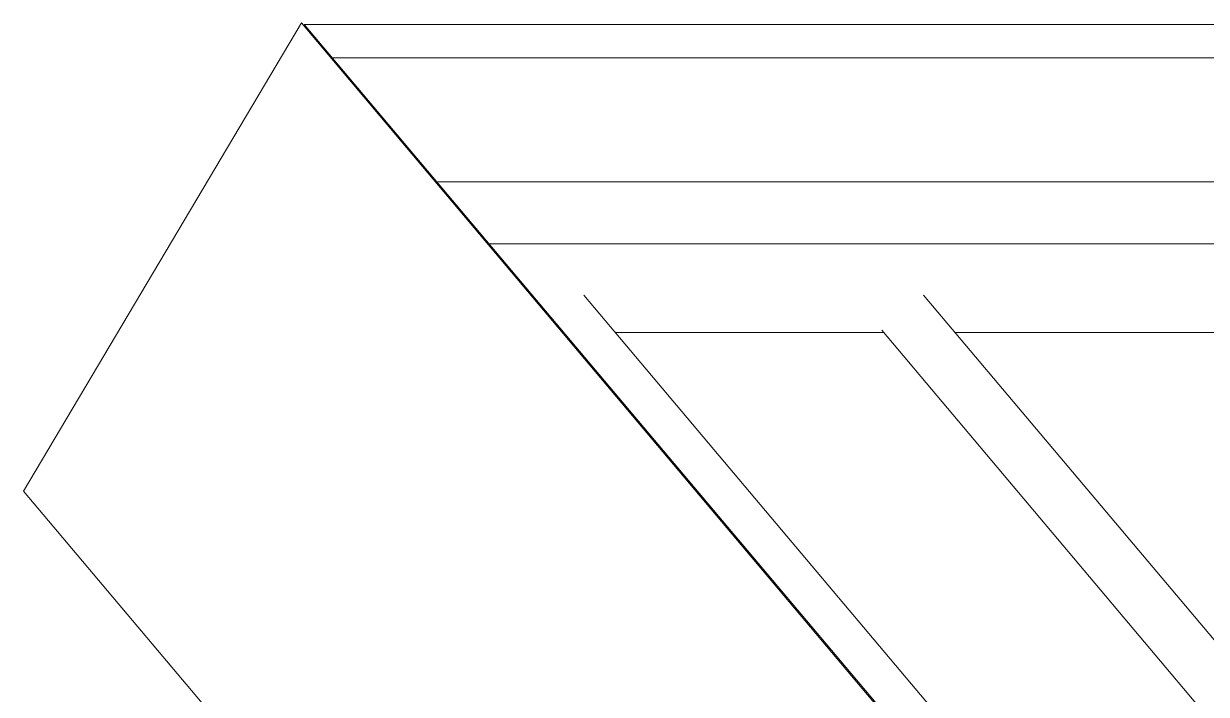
# Model space of a CAD drawing. Header units: centimetres. Extents: x -13594 to 4017, y -3206 to 1780.
# Drawn here: x -10289 to -10072.6, y 106.9 to 229.6 of the extents above; entities that cross this region are included whole.
import ezdxf

# ---------------------------------------------------------------- set-up
doc = ezdxf.new("R2010")
doc.units = ezdxf.units.CM

msp = doc.modelspace()

# ---------------------------------------------------------------- linework, layer by layer
at = {"color": 7, "linetype": 'Continuous', "lineweight": 5}
for p, q in [((-10238.16, 229.76), (-10288.99, 144.1)), ((-9362.07, -809.88), (-10238.16, 229.76)), ((-10237.66, 229.5), (-9687.58, 229.5)), ((-9362, -809.62), (-10237.66, 229.5)), ((-9691.21, 223.38), (-10232.51, 223.38)), ((-10213.38, 200.68), (-9702.61, 200.68)), ((-9670.51, 189.34), (-10203.82, 189.34)), ((-9372.35, -786.12), (-10186.48, 179.98)), ((-9310.22, -786.12), (-10124.35, 179.98)), ((-9310.22, -786.12), (-10124.35, 179.98)), ((-10131.98, 173.54), (-9323.28, -786.12)), ((-10131.98, 173.54), (-9323.28, -786.12)), ((-10180.69, 173.11), (-10131.62, 173.11)), ((-10118.56, 173.11), (-10069.49, 173.11)), ((-9505.09, -786.12), (-10288.99, 144.1))]:
    msp.add_line(p, q, dxfattribs=at)

doc.saveas('drawing.dxf')
